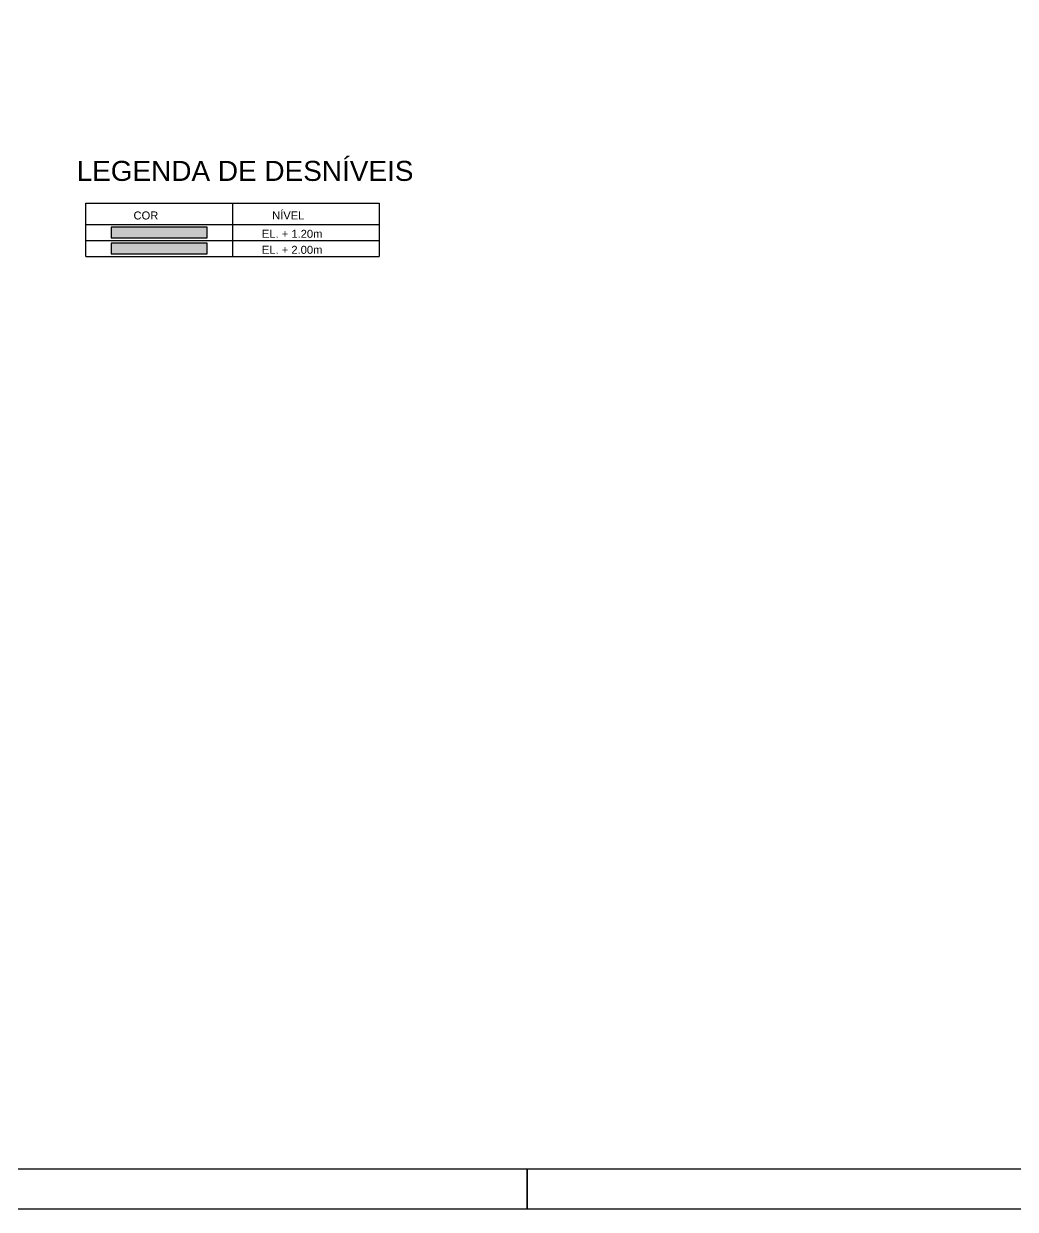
# Model space of a CAD drawing. Extents: x 0 to 95, y 0 to 59.4.
# Drawn here: x 45.41 to 70.21, y 0 to 29.64 of the extents above; entities that cross this region are included whole.
import ezdxf

# ---------------------------------------------------------------- set-up
doc = ezdxf.new("R2010")
doc.units = 0
doc.header["$MEASUREMENT"] = 0
for name, color, linetype in [('1', 1, 'CONTINUOUS'), ('18', 131, 'CONTINUOUS'), ('2', 2, 'CONTINUOUS'), ('20', 241, 'CONTINUOUS'), ('4', 4, 'CONTINUOUS'), ('5', 5, 'CONTINUOUS'), ('7', 7, 'CONTINUOUS')]:
    doc.layers.add(name, color=color, linetype=linetype)
doc.styles.add('TQS_ARIAL', font='arial.ttf')

msp = doc.modelspace()

# ---------------------------------------------------------------- linework, layer by layer
at = {"layer": '1', "linetype": 'Continuous'}
for p, q in [((46.961899, 25.14807), (54.295159, 25.14807)), ((46.961899, 23.814726), (46.961899, 25.14807)), ((50.628529, 25.14807), (50.628529, 24.614736)), ((54.295159, 25.14807), (54.295159, 23.814734)), ((46.961899, 24.614752), (54.295159, 24.614752)), ((50.628529, 24.614736), (50.628529, 24.214739)), ((46.961899, 24.214747), (54.295159, 24.214747)), ((46.961899, 24.214747), (54.295159, 24.214747)), ((46.961899, 24.214747), (54.295159, 24.214747)), ((46.961899, 24.214739), (54.295159, 24.214739)), ((46.961899, 24.214739), (54.295159, 24.214739)), ((46.961899, 24.214739), (54.295159, 24.214739)), ((46.961899, 24.214739), (54.295159, 24.214739)), ((50.628529, 24.214747), (50.628529, 24.214747)), ((50.628529, 24.214739), (50.628529, 24.214739)), ((50.628529, 24.214723), (50.628529, 23.814726)), ((46.961899, 23.814734), (54.295159, 23.814734)), ((46.961899, 23.814734), (54.295159, 23.814734)), ((46.961899, 23.814734), (54.295159, 23.814734)), ((46.961899, 23.814726), (54.295159, 23.814726)), ((46.961899, 23.814726), (54.295159, 23.814726)), ((46.961899, 23.814726), (54.295159, 23.814726)), ((50.628529, 23.814734), (50.628529, 23.814734)), ((50.628529, 23.814726), (50.628529, 23.814726))]:
    msp.add_line(p, q, dxfattribs=at)
for points in [[(39.500016, 59.400071), (58.000016, 59.400071), (58.000016, 58.400071), (58.000016, 59.400071), (76.500016, 59.400071), (76.500016, 58.400071), (76.500016, 59.400071), (95.000016, 59.400071), (94.000016, 59.400071), (95.000016, 59.400071), (95.000016, 29.700071), (94.000016, 29.700071), (95.000016, 29.700071), (95.000016, 0.000071), (76.500016, 0.000071), (76.500016, 1.000071), (76.500016, 0.000071), (58.000016, 0.000071), (58.000016, 1.000071), (58.000016, 0.000071), (39.500016, 0.000071)], [(47.595226, 24.281419), (49.995202, 24.281419), (49.995202, 24.548082), (47.595226, 24.548082), (47.595226, 24.281419)], [(47.595226, 23.881406), (49.995202, 23.881406), (49.995202, 24.148069), (47.595226, 24.148069), (47.595226, 23.881406)]]:
    msp.add_lwpolyline(points, dxfattribs=at)
at = {"layer": '18', "linetype": 'Continuous'}
msp.add_lwpolyline([(49.995202, 24.148069), (47.595226, 24.148069), (47.595226, 23.881406), (49.995202, 23.881406), (49.995202, 24.148069)], dxfattribs=at)
for points in [[(49.995202, 24.148069), (47.595226, 24.148069), (47.595226, 23.881406)], [(49.995202, 24.148069), (47.595226, 23.881406), (49.995202, 23.881406)], [(49.995202, 24.148069), (49.995202, 23.881406), (49.995202, 24.148069)]]:
    msp.add_solid(points, dxfattribs=at)
at = {"layer": '20', "linetype": 'Continuous'}
msp.add_lwpolyline([(49.995202, 24.548082), (47.595226, 24.548082), (47.595226, 24.281419), (49.995202, 24.281419), (49.995202, 24.548082)], dxfattribs=at)
for points in [[(49.995202, 24.548082), (47.595226, 24.548082), (47.595226, 24.281419)], [(49.995202, 24.548082), (47.595226, 24.281419), (49.995202, 24.281419)], [(49.995202, 24.548082), (49.995202, 24.281419), (49.995202, 24.548082)]]:
    msp.add_solid(points, dxfattribs=at)
at = {"layer": '7', "linetype": 'Continuous'}
msp.add_lwpolyline([(2.500016, 58.400071), (94.000016, 58.400071), (94.000016, 1.000071), (2.500016, 1.000071), (2.500016, 58.400071)], dxfattribs=at)

# ---------------------------------------------------------------- texts
at = {"layer": '2', "linetype": 'Continuous', "style": 'TQS_ARIAL'}
for s, p in [('EL. + 1.20m', (51.365539, 24.283377)), ('EL. + 2.00m', (51.365539, 23.883364))]:
    msp.add_text(s, height=0.2, dxfattribs=at).set_placement(p)
at = {"layer": '4', "linetype": 'Continuous', "style": 'TQS_ARIAL'}
for s, p in [('COR', (48.155837, 24.741845)), ('NÍVEL', (51.621939, 24.743079))]:
    msp.add_text(s, height=0.2, dxfattribs=at).set_placement(p)
at = {"layer": '5', "linetype": 'Continuous', "style": 'TQS_ARIAL'}
msp.add_text('LEGENDA DE DESNÍVEIS', height=0.5, dxfattribs=at).set_placement((46.733446, 25.705976))

doc.saveas('drawing.dxf')
